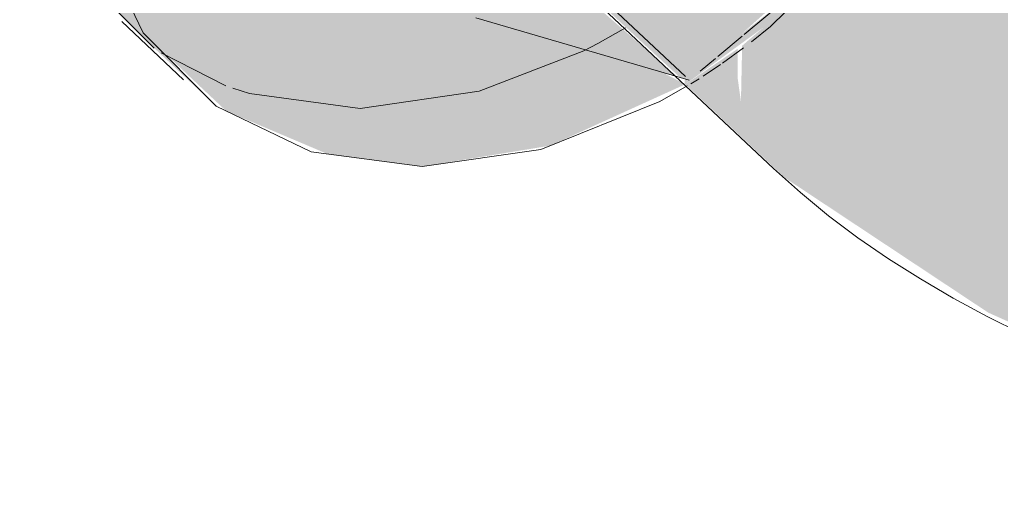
# Model space of a CAD drawing. Header units: metres. Extents: x 1.1 to 63.3, y -3.6 to 22.8.
# Drawn here: x 58.49742 to 58.53504, y 18.08037 to 18.09828 of the extents above; entities that cross this region are included whole.
import ezdxf

# ---------------------------------------------------------------- set-up
doc = ezdxf.new("R2010")
doc.units = ezdxf.units.M
doc.layers.add('P-SANR-FIXT', color=7, linetype='Continuous', lineweight=5)

# ---------------------------------------------------------------- blocks, each defined once
blk = doc.blocks.new('Celite_Flexivel_Metais - 300mm Aço Inox - 1_2_-4179133-3D_DT_02')
at = {"layer": 'P-SANR-FIXT', "true_color": 0xf4f4f4, "transparency": 33554598}
for points in [[(-21.052723, 18.092654), (-21.04781, 18.093453), (-21.04263, 18.095805), (-21.043503, 18.096256), (-21.051059, 18.09873), (-21.051858, 18.09948), (-21.053921, 18.099842), (-21.056422, 18.101288), (-21.060526, 18.105754), (-21.061265, 18.1078), (-21.061402, 18.110863), (-21.061062, 18.112953), (-21.059341, 18.116701), (-21.057696, 18.118924), (-21.054974, 18.121344), (-21.052544, 18.122759), (-21.049443, 18.123723), (-21.04689, 18.123869), (-21.044551, 18.12339), (-21.042304, 18.122105), (-21.038637, 18.118547), (-21.037414, 18.11536), (-21.037137, 18.114741), (-21.034292, 18.112069), (-21.034067, 18.106891), (-21.032919, 18.106093), (-21.031076, 18.111378), (-21.030645, 18.115973), (-21.03116, 18.119661), (-21.032919, 18.123341), (-21.035717, 18.12615), (-21.039363, 18.127896), (-21.043765, 18.128438), (-21.048166, 18.127805), (-21.052723, 18.125974), (-21.056969, 18.123093), (-21.061167, 18.118502), (-21.063715, 18.114226), (-21.065245, 18.109822), (-21.065687, 18.105142), (-21.065173, 18.101454), (-21.063414, 18.097774), (-21.060224, 18.094777), (-21.056348, 18.093136), (-21.053921, 18.092813)], [(-21.042473, 18.095955), (-21.0354, 18.102248), (-21.034292, 18.104136), (-21.034459, 18.107262), (-21.037752, 18.110101), (-21.039342, 18.106675), (-21.041261, 18.10416), (-21.043846, 18.101921), (-21.046571, 18.100418), (-21.047011, 18.099933), (-21.042834, 18.09606), (-21.042491, 18.09596)], [(-21.060616, 18.094965), (-21.063414, 18.097774), (-21.065173, 18.101454), (-21.065772, 18.105754), (-21.068144, 18.107982), (-21.067545, 18.103682), (-21.065173, 18.099386), (-21.062988, 18.097193)], [(-20.992701, 18.080371), (-20.977922, 18.082986), (-20.977394, 18.08374), (-20.977063, 18.084885), (-20.977063, 18.088009), (-20.977922, 18.091523), (-20.979411, 18.094484), (-20.98027, 18.095497), (-20.99017, 18.093611), (-21.000419, 18.093082), (-21.011435, 18.094086), (-21.020476, 18.096182), (-21.028678, 18.099662), (-21.034292, 18.103309), (-21.034459, 18.102674), (-21.038172, 18.099243), (-21.040455, 18.097281), (-21.040501, 18.09514), (-21.040385, 18.09444), (-21.039795, 18.093206), (-21.038816, 18.092223), (-21.031023, 18.087061), (-21.02415, 18.083973), (-21.016147, 18.081775), (-21.007083, 18.080602), (-20.996926, 18.080438)], [(-21.038816, 18.092223), (-21.039963, 18.093556), (-21.040501, 18.09514), (-21.040621, 18.095999), (-21.040621, 18.097168), (-21.04263, 18.095805), (-21.039741, 18.093091)]]:
    blk.add_hatch(color=7, dxfattribs=at).paths.add_polyline_path(points)
h = blk.add_hatch(color=7, dxfattribs=at)
h.paths.add_polyline_path([(-21.04263, 18.095805), (-21.038816, 18.098582), (-21.038552, 18.099243), (-21.042664, 18.096011), (-21.042664, 18.095838)])
h.paths.add_polyline_path([(-21.042931, 18.096089), (-21.047483, 18.100052), (-21.049036, 18.099652), (-21.051391, 18.099041), (-21.050652, 18.098349), (-21.043285, 18.096192)])
h.paths.add_polyline_path([(-21.034292, 18.103965), (-21.033224, 18.106093), (-21.034292, 18.106891), (-21.034292, 18.104136)])
h.paths.add_polyline_path([(-21.034292, 18.107104), (-21.034459, 18.112225), (-21.037299, 18.114537), (-21.037244, 18.112933), (-21.037537, 18.110176), (-21.034459, 18.107262)])
at = {"layer": 'P-SANR-FIXT', "color": 253, "true_color": 0x9e9e9e}
for p, q in [((-21.040375, 18.097714), (-21.034292, 18.102814)), ((-21.041386, 18.096867), (-21.040448, 18.097653)), ((-21.060241, 18.095748), (-21.062727, 18.097014)), ((-21.041208, 18.096614), (-21.040404, 18.097195)), ((-21.042058, 18.096303), (-21.04147, 18.096796)), ((-21.041947, 18.09612), (-21.041286, 18.09656)), ((-21.042834, 18.09606), (-21.042491, 18.09596)), ((-21.042417, 18.095825), (-21.042106, 18.096019))]:
    blk.add_line(p, q, dxfattribs=at)
at = {"layer": 'P-SANR-FIXT', "color": 254, "true_color": 0xd5d5d5}
blk.add_line((-21.047774, 18.100934), (-21.042627, 18.096099), dxfattribs=at)
at = {"layer": 'P-SANR-FIXT'}
for p, q in [((-21.047266, 18.100108), (-21.039251, 18.092578)), ((-21.064232, 18.098209), (-21.06186, 18.09598)), ((-21.050655, 18.09835), (-21.042834, 18.09606))]:
    blk.add_line(p, q, dxfattribs=at)
for points in [[(-21.062988, 18.097193, 0), (-21.065786, 18.100002, 0), (-21.067545, 18.103682, 0), (-21.068144, 18.107982, 0)], [(-21.065772, 18.105754, 0), (-21.065173, 18.101454, 0), (-21.063414, 18.097774, 0), (-21.060616, 18.094965, 0), (-21.056969, 18.093219, 0), (-21.052723, 18.092654, 0), (-21.048166, 18.093309, 0), (-21.043609, 18.09514, 0), (-21.042556, 18.09574, 0)], [(-21.039251, 18.092578, 0), (-21.038223, 18.091656, 0), (-21.037143, 18.090773, 0), (-21.036016, 18.089928, 0), (-21.034842, 18.089121, 0), (-21.033624, 18.088349, 0), (-21.032363, 18.087613, 0), (-21.031061, 18.086911, 0), (-21.02972, 18.086244, 0), (-21.028341, 18.085611, 0), (-21.026925, 18.085012, 0), (-21.025475, 18.084446, 0), (-21.023992, 18.083914, 0), (-21.022478, 18.083416, 0), (-21.020935, 18.082951, 0), (-21.019364, 18.08252, 0), (-21.017767, 18.082123, 0), (-21.016146, 18.08176, 0), (-21.014504, 18.081431, 0), (-21.012842, 18.081137, 0), (-21.011162, 18.080877, 0)]]:
    blk.add_polyline3d(points, dxfattribs=at)
at = {"layer": 'P-SANR-FIXT', "color": 253, "true_color": 0x9e9e9e}
for points in [[(-21.040101, 18.097427, 0), (-21.039363, 18.098022, 0), (-21.036394, 18.100945, 0)], [(-21.046524, 18.097088, 0), (-21.050538, 18.095538, 0), (-21.055095, 18.094882, 0), (-21.059341, 18.095447, 0), (-21.059976, 18.095651, 0)]]:
    blk.add_polyline3d(points, dxfattribs=at)
at = {"layer": 'P-SANR-FIXT', "color": 254, "true_color": 0xd5d5d5}
blk.add_polyline3d([(-21.044928, 18.097969, 0), (-21.045981, 18.097369, 0), (-21.046524, 18.097088, 0)], dxfattribs=at)

msp = doc.modelspace()

# ---------------------------------------------------------------- block references
at = {"layer": 'P-SANR-FIXT', "color": 254, "true_color": 0xd5d4d2}
msp.add_blockref('Celite_Flexivel_Metais - 300mm Aço Inox - 1_2_-4179133-3D_DT_02', (79.56556, 0), dxfattribs=at)

doc.saveas('drawing.dxf')
